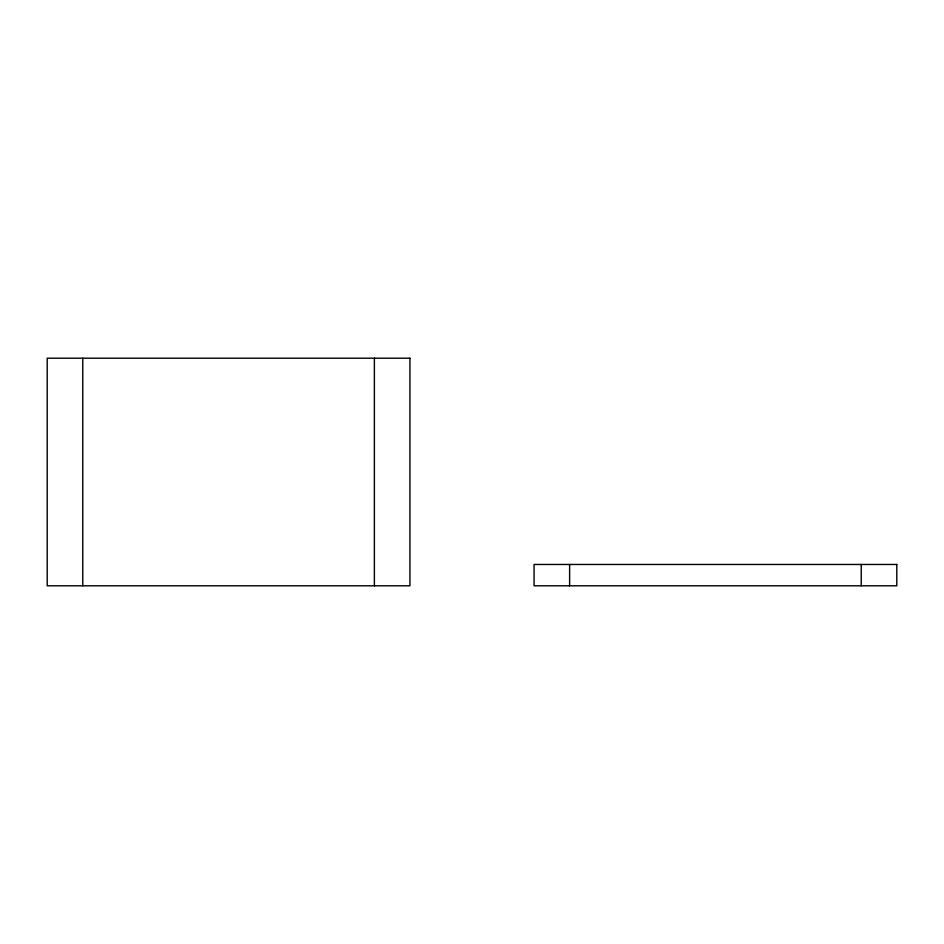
<?xml version="1.0" encoding="UTF-8"?>
<svg xmlns="http://www.w3.org/2000/svg" width="944" height="944" viewBox="0 0 944 944"><rect width="100%" height="100%" fill="white"/><g stroke="black" fill="none" stroke-linecap="round" stroke-linejoin="round"><path stroke-width="1.42" d="M861.235 564.465L861.235 585.799M569.621 564.465L569.621 585.799M374.379 358.201L374.379 585.799M82.765 358.201L82.765 585.799M409.932 358.201L47.2 358.201L47.2 585.799L409.932 585.799L409.932 358.201M896.8 564.465L534.068 564.465L534.068 585.799L896.8 585.799L896.8 564.465"/></g></svg>
